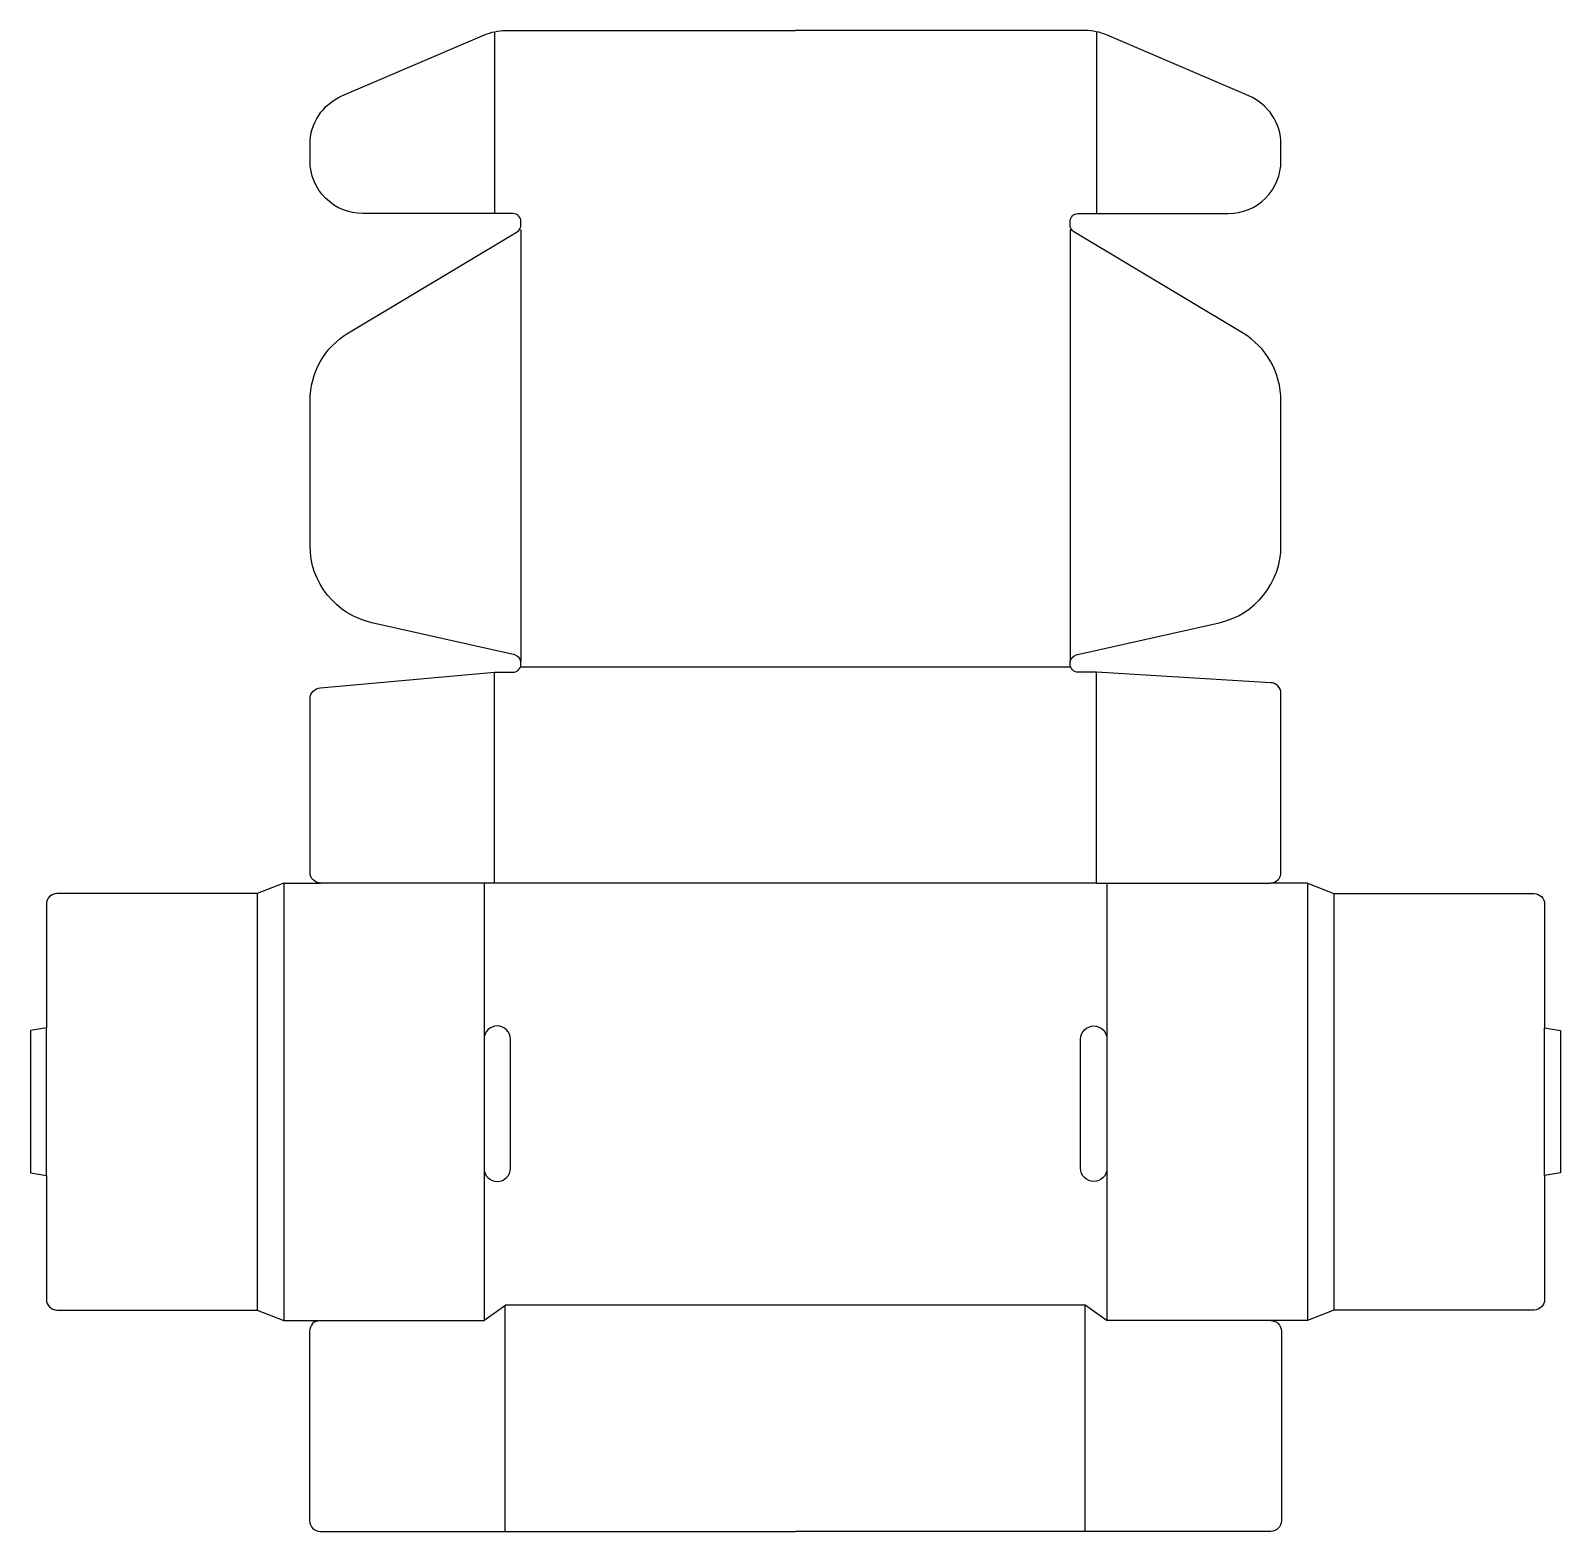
# Model space of a CAD drawing. Extents: x 594 to 884, y 1435 to 1720.
import ezdxf

# ---------------------------------------------------------------- set-up
doc = ezdxf.new("R2010")
doc.units = 0
doc.layers.add('DEFAULT', color=7, linetype='CONTINUOUS')
doc.layers.add('LAYER_01', color=160, linetype='CONTINUOUS')

msp = doc.modelspace()

# ---------------------------------------------------------------- linework, layer by layer
at = {"layer": 'DEFAULT', "color": 5}
msp.add_line((686.91, 1599), (791.23, 1599), dxfattribs=at)
at = {"layer": 'DEFAULT', "color": 1}
for p, q in [((642, 1558), (637, 1556)), ((642, 1558), (649, 1558)), ((836.15, 1558), (829.15, 1558)), ((836.15, 1558), (841.15, 1556)), ((637, 1477), (642, 1475)), ((841.15, 1477), (836.15, 1475)), ((642, 1475), (679.98, 1475)), ((836.15, 1475), (798.16, 1475))]:
    msp.add_line(p, q, dxfattribs=at)
for points in [[(647, 1629.75), (647, 1649.51, -0.263447), (654.28, 1662.37), (686.27, 1681.56, 0.263447), (687, 1682.85), (687, 1683.5, 0.414214), (685.5, 1685), (657, 1685, -0.414214), (647, 1695), (647, 1698.12, -0.300021), (653.06, 1707.31), (680.11, 1718.9, -0.10157), (684.05, 1719.71), (739.07, 1719.71)], [(831.15, 1629.75), (831.15, 1649.51, 0.263447), (823.86, 1662.37), (791.87, 1681.56, -0.263447), (791.15, 1682.85), (791.15, 1683.5, -0.414214), (792.65, 1685), (821.15, 1685, 0.414214), (831.15, 1695), (831.15, 1698.12, 0.300021), (825.08, 1707.31), (798.03, 1718.9, 0.10157), (794.09, 1719.71), (739.07, 1719.71)], [(682, 1558), (649, 1558, -0.414214), (647, 1560), (647, 1593, -0.414214), (649, 1595), (682, 1598), (685.5, 1598, 0.414214), (687, 1599.5), (687, 1599.8, 0.350781), (685.83, 1601.26), (658.71, 1607.37, -0.350781), (647, 1622), (647, 1629.75)], [(796.15, 1558), (829.15, 1558, 0.414214), (831.15, 1560), (831.15, 1594, 0.414214), (829.15, 1596), (796.15, 1598), (792.65, 1598, -0.414214), (791.15, 1599.5), (791.15, 1599.8, -0.350781), (792.32, 1601.26), (819.44, 1607.37, 0.350781), (831.15, 1622), (831.15, 1629.75)], [(637, 1556), (599, 1556, 0.414214), (597, 1554), (597, 1530.5), (594, 1530), (594, 1512.5)], [(841.15, 1556), (879.15, 1556, -0.414214), (881.15, 1554), (881.15, 1530.5), (884.15, 1530), (884.15, 1512.5)], [(594, 1512.5), (594, 1503), (597, 1502.5), (597, 1479, 0.414214), (599, 1477), (637, 1477)], [(884.15, 1512.5), (884.15, 1503), (881.15, 1502.5), (881.15, 1479, -0.414214), (879.15, 1477), (841.15, 1477)], [(648.91, 1475, 0.414214), (646.91, 1473), (646.91, 1437, 0.414214), (648.91, 1435), (739.07, 1435)], [(829.23, 1475, -0.414214), (831.23, 1473), (831.23, 1437, -0.414214), (829.23, 1435), (739.07, 1435)]]:
    msp.add_lwpolyline(points, format="xyb", dxfattribs=at)
for points in [[(680, 1503.88, 1), (685, 1503.88), (685, 1528.38, 1), (680, 1528.38)], [(798.15, 1503.88, -1), (793.15, 1503.88), (793.15, 1528.38, -1), (798.15, 1528.38)]]:
    msp.add_lwpolyline(points, format="xyb", close=True, dxfattribs=at)
at = {"layer": 'LAYER_01'}
for p, q in [((682, 1719.5), (682, 1685)), ((796.15, 1719.5), (796.15, 1685)), ((687, 1682), (687, 1629.75)), ((791.15, 1682), (791.15, 1629.75)), ((687, 1629.75), (687, 1600)), ((791.15, 1629.75), (791.15, 1600)), ((682, 1558), (682, 1598)), ((796.15, 1558), (796.15, 1598)), ((637, 1556), (637, 1512.5)), ((642, 1558), (642, 1512.5)), ((680, 1558), (680, 1512.5)), ((796.15, 1558), (682, 1558)), ((798.15, 1558), (798.15, 1512.5)), ((836.15, 1558), (836.15, 1512.5)), ((841.15, 1556), (841.15, 1512.5)), ((597, 1512.5), (597, 1530.5)), ((881.15, 1502.5), (881.15, 1530.5)), ((597, 1502.5), (597, 1512.5)), ((637, 1512.5), (637, 1477)), ((642, 1512.5), (642, 1475)), ((680, 1512.5), (680, 1475)), ((798.15, 1512.5), (798.15, 1475)), ((836.15, 1512.5), (836.15, 1475)), ((841.15, 1512.5), (841.15, 1477)), ((684, 1435), (684, 1477.89)), ((794, 1435.11), (794, 1478))]:
    msp.add_line(p, q, dxfattribs=at)
msp.add_lwpolyline([(679.98, 1475), (684.15, 1478), (794, 1478), (798.16, 1475)], dxfattribs=at)

doc.saveas('drawing.dxf')
